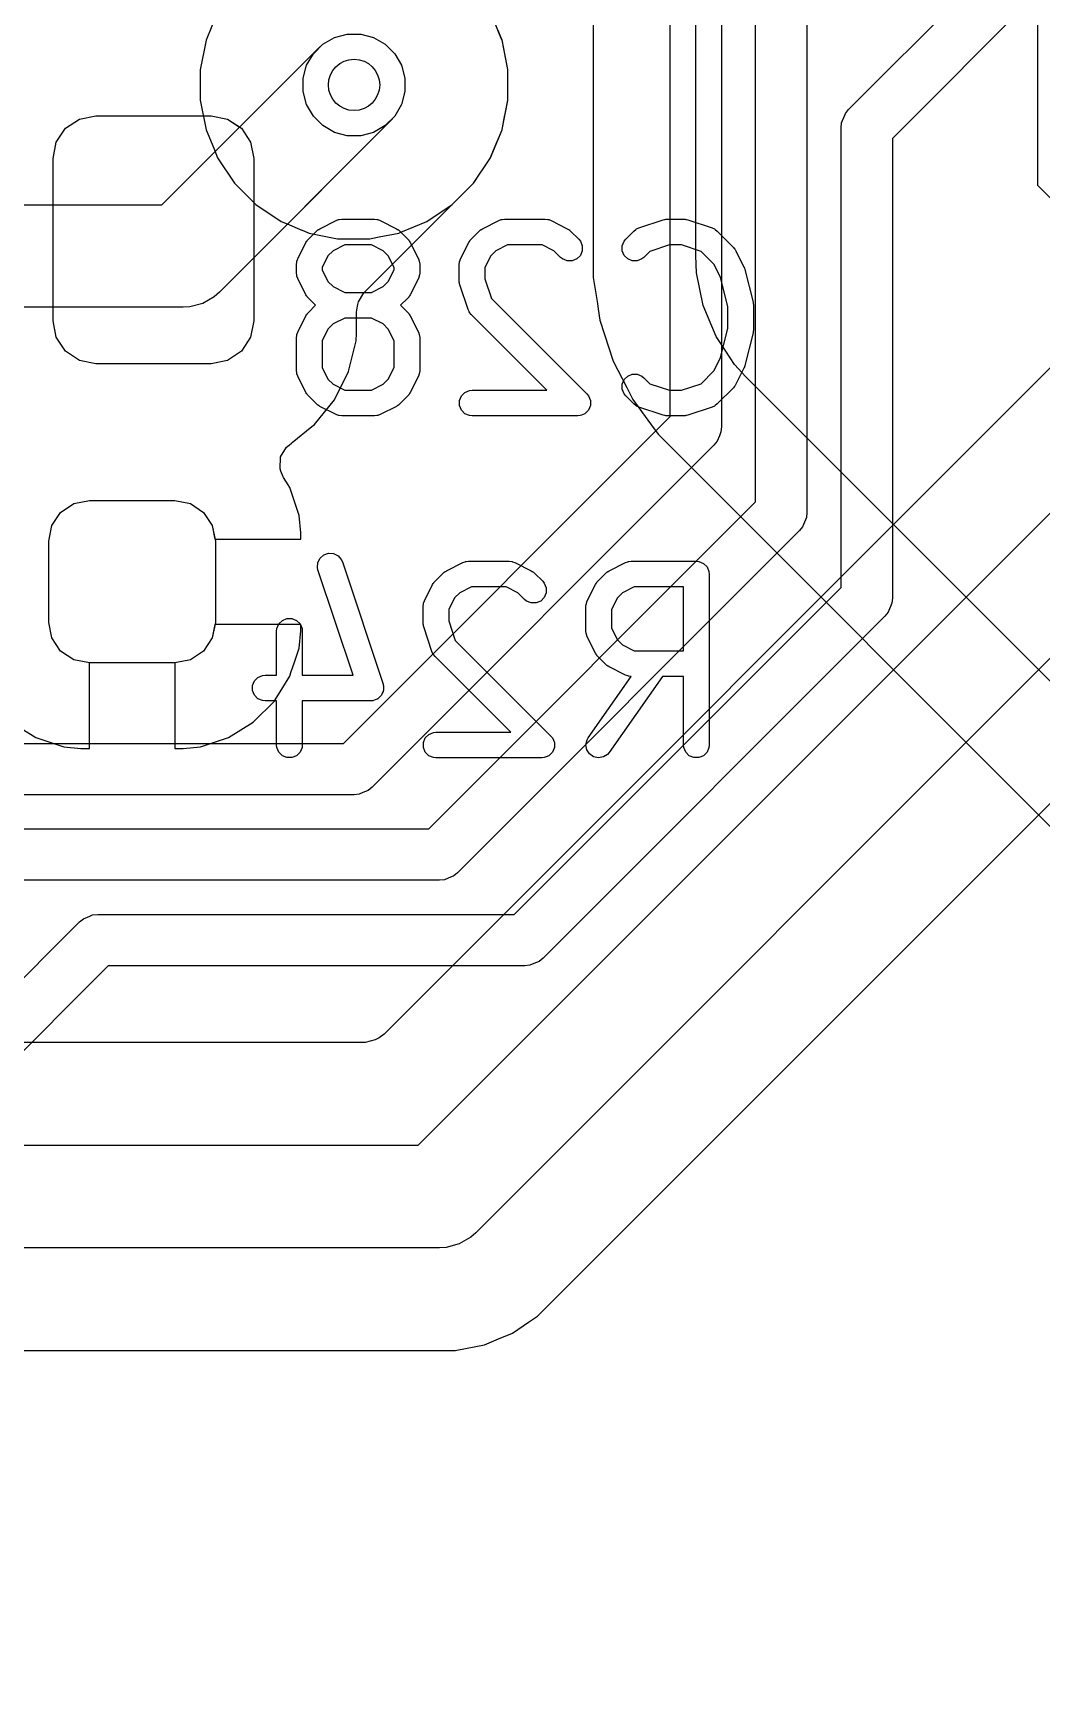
# Model space of a CAD drawing. Header units: inches. Extents: x 1.3 to 5.24, y -7.03 to -1.12.
# Drawn here: x 2.5835 to 2.8157, y -6.2343 to -5.8542 of the extents above; entities that cross this region are included whole.
import ezdxf

# ---------------------------------------------------------------- set-up
doc = ezdxf.new("R2010")
doc.units = ezdxf.units.IN
doc.header["$MEASUREMENT"] = 0
for name, color, linetype, true_color in [('B.Cu', 153, 'CONTINUOUS', 0x4d7fc4), ('B.Mask', 4, 'CONTINUOUS', 0x02ffee), ('B.Paste', 132, 'CONTINUOUS', 0x00c2c2), ('B.Silkscreen', 31, 'CONTINUOUS', 0xe8b2a7), ('F.Cu', 13, 'CONTINUOUS', 0xc83434), ('In1.Cu', 91, 'CONTINUOUS', 0x7fc87f), ('In2.Cu', 33, 'CONTINUOUS', 0xce7d2c)]:
    doc.layers.add(name, color=color, linetype=linetype, true_color=true_color)

msp = doc.modelspace()

# ---------------------------------------------------------------- linework, layer by layer
at = {"layer": 'B.Cu', "linetype": 'CONTINUOUS'}
for p, q in [((2.81496, -5.80709), (2.81496, -5.8892)), ((2.73622, -5.90551), (2.73622, -5.82339)), ((2.71258, -5.83562), (2.71258, -5.91047)), ((2.69148, -5.85558), (2.6889, -5.84935)), ((2.64913, -5.85779), (2.65029, -5.85677)), ((2.65029, -5.85677), (2.65296, -5.85523)), ((2.65296, -5.85523), (2.65594, -5.85443)), ((2.65594, -5.85443), (2.65902, -5.85443)), ((2.65902, -5.85443), (2.662, -5.85523)), ((2.662, -5.85523), (2.66467, -5.85677)), ((2.66467, -5.85677), (2.66685, -5.85895)), ((2.69156, -5.85575), (2.69148, -5.85558)), ((2.69157, -5.85578), (2.69156, -5.85575)), ((2.69291, -5.86255), (2.69157, -5.85578)), ((2.6311, -5.87582), (2.64913, -5.85779)), ((2.66685, -5.85895), (2.66839, -5.86162)), ((2.66839, -5.86162), (2.66919, -5.8646)), ((2.69291, -5.86973), (2.69291, -5.86255)), ((2.66919, -5.86768), (2.66839, -5.87066)), ((2.66919, -5.8646), (2.66919, -5.86768)), ((2.66839, -5.87066), (2.66685, -5.87333)), ((2.69229, -5.87288), (2.69291, -5.86973)), ((2.59103, -5.87611), (2.59423, -5.87398)), ((2.59423, -5.87398), (2.59799, -5.87323)), ((2.59799, -5.87323), (2.62457, -5.87323)), ((2.62457, -5.87323), (2.62833, -5.87398)), ((2.62833, -5.87398), (2.6311, -5.87582)), ((2.66583, -5.87449), (2.63441, -5.90592)), ((2.66685, -5.87333), (2.66583, -5.87449)), ((2.69166, -5.87604), (2.69225, -5.87304)), ((2.69225, -5.87304), (2.69229, -5.87288)), ((2.69229, -5.87288), (2.69229, -5.87288)), ((2.58815, -5.88307), (2.5889, -5.8793)), ((2.5889, -5.8793), (2.59103, -5.87611)), ((2.68923, -5.88212), (2.69157, -5.87648)), ((2.69157, -5.87648), (2.69166, -5.87604)), ((2.69157, -5.87648), (2.69157, -5.87648)), ((2.58815, -5.92047), (2.58815, -5.88307)), ((2.68754, -5.88497), (2.6889, -5.88293)), ((2.6889, -5.88293), (2.68923, -5.88212)), ((2.68523, -5.88843), (2.68622, -5.88694)), ((2.68622, -5.88694), (2.68754, -5.88497)), ((2.67217, -5.90159), (2.68502, -5.88874)), ((2.68502, -5.88874), (2.68508, -5.88865)), ((2.68502, -5.88874), (2.68502, -5.88874)), ((2.68508, -5.88865), (2.68523, -5.88843)), ((2.81496, -5.8892), (3.21682, -6.29106)), ((2.65977, -5.91399), (2.67217, -5.90159)), ((2.63441, -5.90592), (2.63441, -5.92047)), ((2.73641, -5.90937), (2.73622, -5.90551)), ((2.73792, -5.91694), (2.73641, -5.90937)), ((2.71258, -5.91047), (2.71353, -5.91646)), ((2.65805, -5.91843), (2.65825, -5.91706)), ((2.65825, -5.91706), (2.65836, -5.91667)), ((2.65836, -5.91667), (2.65854, -5.91606)), ((2.65854, -5.91606), (2.65977, -5.91399)), ((2.71353, -5.91646), (2.71373, -5.91773)), ((2.74087, -5.92407), (2.73792, -5.91694)), ((2.5889, -5.92424), (2.58815, -5.92047)), ((2.63441, -5.92047), (2.63366, -5.92424)), ((2.65805, -5.92338), (2.65805, -5.91843)), ((2.71373, -5.91773), (2.71413, -5.92027)), ((2.71413, -5.92027), (2.71413, -5.92027)), ((2.71413, -5.92027), (2.7172, -5.9297)), ((2.59103, -5.92743), (2.5889, -5.92424)), ((2.63366, -5.92424), (2.63153, -5.92743)), ((2.65618, -5.93209), (2.65794, -5.92502)), ((2.65794, -5.92502), (2.65805, -5.92338)), ((2.7421, -5.92591), (2.74087, -5.92407)), ((2.59423, -5.92957), (2.59103, -5.92743)), ((2.63153, -5.92743), (2.62833, -5.92957)), ((2.74516, -5.93049), (2.7421, -5.92591)), ((2.59799, -5.93031), (2.59423, -5.92957)), ((2.62457, -5.93031), (2.59799, -5.93031)), ((2.62833, -5.92957), (2.62457, -5.93031)), ((2.65295, -5.93861), (2.65618, -5.93209)), ((2.7172, -5.9297), (2.7172, -5.9297)), ((2.7172, -5.9297), (2.72029, -5.93577)), ((2.74775, -5.93335), (2.74516, -5.93049)), ((2.72029, -5.93577), (2.7217, -5.93854)), ((3.16114, -6.34674), (2.74775, -5.93335)), ((2.64838, -5.94429), (2.65295, -5.93861)), ((2.7217, -5.93854), (2.72578, -5.94416)), ((2.72578, -5.94416), (2.72753, -5.94656)), ((2.64323, -5.94843), (2.64776, -5.94479)), ((2.64776, -5.94479), (2.64838, -5.94429)), ((2.64838, -5.94429), (2.64838, -5.94429)), ((2.72753, -5.94656), (3.14793, -6.36696)), ((2.64047, -5.9545), (2.64052, -5.95175)), ((2.64052, -5.95175), (2.64195, -5.94955)), ((2.64195, -5.94955), (2.64252, -5.94905)), ((2.64252, -5.94905), (2.64307, -5.94857)), ((2.64252, -5.94905), (2.64252, -5.94905)), ((2.64307, -5.94857), (2.64323, -5.94843)), ((2.64062, -5.95507), (2.64047, -5.9545)), ((2.64118, -5.95634), (2.64062, -5.95507)), ((2.64126, -5.95648), (2.64118, -5.95634)), ((2.6423, -5.95816), (2.64126, -5.95648)), ((2.64269, -5.95881), (2.6423, -5.95816)), ((2.64483, -5.96525), (2.64269, -5.95881)), ((2.64269, -5.95881), (2.64269, -5.95881)), ((2.5899, -5.96455), (2.59294, -5.96252)), ((2.59294, -5.96252), (2.59652, -5.96181)), ((2.59652, -5.96181), (2.6162, -5.96181)), ((2.6162, -5.96181), (2.61978, -5.96252)), ((2.61978, -5.96252), (2.62281, -5.96455)), ((2.58788, -5.96758), (2.5899, -5.96455)), ((2.62281, -5.96455), (2.62484, -5.96758)), ((2.64524, -5.96923), (2.64483, -5.96525)), ((2.58717, -5.97116), (2.58788, -5.96758)), ((2.62484, -5.96758), (2.62545, -5.97067)), ((2.62545, -5.97067), (2.64524, -5.97067)), ((2.64524, -5.97067), (2.64524, -5.96923)), ((2.64524, -5.96923), (2.64524, -5.96923)), ((2.64524, -5.96923), (2.64524, -5.96923)), ((2.58717, -5.98986), (2.58717, -5.97116)), ((2.58788, -5.99344), (2.58717, -5.98986)), ((2.5899, -5.99647), (2.58788, -5.99344)), ((2.62484, -5.99344), (2.62281, -5.99647)), ((2.62545, -5.99035), (2.62484, -5.99344)), ((2.64524, -5.99035), (2.62545, -5.99035)), ((2.64483, -5.99577), (2.64524, -5.9918)), ((2.64524, -5.9918), (2.64524, -5.99035)), ((2.64524, -5.9918), (2.64524, -5.9918)), ((2.59294, -5.9985), (2.5899, -5.99647)), ((2.62281, -5.99647), (2.61978, -5.9985)), ((2.64375, -5.99903), (2.64483, -5.99577)), ((2.59652, -5.99921), (2.59294, -5.9985)), ((2.59652, -6.0189), (2.59652, -5.99921)), ((2.61978, -5.9985), (2.6162, -5.99921)), ((2.6162, -5.99921), (2.6162, -6.0189)), ((2.64296, -6.00141), (2.64375, -5.99903)), ((2.64006, -6.00648), (2.64269, -6.00222)), ((2.64269, -6.00222), (2.64296, -6.00141)), ((2.64269, -6.00222), (2.64269, -6.00222)), ((2.63433, -6.01279), (2.63913, -6.00799)), ((2.63913, -6.00799), (2.63916, -6.00794)), ((2.63913, -6.00799), (2.63913, -6.00799)), ((2.63916, -6.00794), (2.64006, -6.00648)), ((2.58072, -6.01423), (2.58416, -6.01636)), ((2.58416, -6.01636), (2.58416, -6.01636)), ((2.58416, -6.01636), (2.5906, -6.01849)), ((2.62211, -6.01849), (2.62856, -6.01636)), ((2.62856, -6.01636), (2.63423, -6.01286)), ((2.62856, -6.01636), (2.62856, -6.01636)), ((2.63423, -6.01286), (2.63433, -6.01279)), ((2.63433, -6.01279), (2.63433, -6.01279)), ((2.63433, -6.01279), (2.63433, -6.01279)), ((2.63433, -6.01279), (2.63433, -6.01279)), ((2.5906, -6.01849), (2.59458, -6.0189)), ((2.59458, -6.0189), (2.59652, -6.0189)), ((2.59652, -6.0189), (2.59652, -6.0189)), ((2.6162, -6.0189), (2.61813, -6.0189)), ((2.61813, -6.0189), (2.61814, -6.0189)), ((2.61814, -6.0189), (2.62211, -6.01849)), ((2.61814, -6.0189), (2.61814, -6.0189))]:
    msp.add_line(p, q, dxfattribs=at)
at = {"layer": 'B.Cu'}
msp.add_circle((2.65748, -5.86614), 0.00591, dxfattribs=at)
at = {"layer": 'B.Mask', "linetype": 'CONTINUOUS'}
for p, q in [((2.59103, -5.87611), (2.59423, -5.87398)), ((2.59423, -5.87398), (2.59799, -5.87323)), ((2.59799, -5.87323), (2.62457, -5.87323)), ((2.62457, -5.87323), (2.62833, -5.87398)), ((2.62833, -5.87398), (2.63153, -5.87611)), ((2.58815, -5.88307), (2.5889, -5.8793)), ((2.5889, -5.8793), (2.59103, -5.87611)), ((2.63153, -5.87611), (2.63366, -5.8793)), ((2.63366, -5.8793), (2.63441, -5.88307)), ((2.58815, -5.92047), (2.58815, -5.88307)), ((2.63441, -5.88307), (2.63441, -5.92047)), ((2.5889, -5.92424), (2.58815, -5.92047)), ((2.63441, -5.92047), (2.63366, -5.92424)), ((2.59103, -5.92743), (2.5889, -5.92424)), ((2.63366, -5.92424), (2.63153, -5.92743)), ((2.59423, -5.92957), (2.59103, -5.92743)), ((2.63153, -5.92743), (2.62833, -5.92957)), ((2.59799, -5.93031), (2.59423, -5.92957)), ((2.62457, -5.93031), (2.59799, -5.93031)), ((2.62833, -5.92957), (2.62457, -5.93031)), ((2.5899, -5.96455), (2.59294, -5.96252)), ((2.59294, -5.96252), (2.59652, -5.96181)), ((2.59652, -5.96181), (2.6162, -5.96181)), ((2.6162, -5.96181), (2.61978, -5.96252)), ((2.61978, -5.96252), (2.62281, -5.96455)), ((2.58788, -5.96758), (2.5899, -5.96455)), ((2.62281, -5.96455), (2.62484, -5.96758)), ((2.58717, -5.97116), (2.58788, -5.96758)), ((2.62484, -5.96758), (2.62555, -5.97116)), ((2.58717, -5.98986), (2.58717, -5.97116)), ((2.62555, -5.97116), (2.62555, -5.98986)), ((2.58788, -5.99344), (2.58717, -5.98986)), ((2.62555, -5.98986), (2.62484, -5.99344)), ((2.5899, -5.99647), (2.58788, -5.99344)), ((2.62484, -5.99344), (2.62281, -5.99647)), ((2.59294, -5.9985), (2.5899, -5.99647)), ((2.62281, -5.99647), (2.61978, -5.9985)), ((2.59652, -5.99921), (2.59294, -5.9985)), ((2.6162, -5.99921), (2.59652, -5.99921)), ((2.61978, -5.9985), (2.6162, -5.99921))]:
    msp.add_line(p, q, dxfattribs=at)
at = {"layer": 'B.Paste', "linetype": 'CONTINUOUS'}
for p, q in [((2.59103, -5.87611), (2.59423, -5.87398)), ((2.59423, -5.87398), (2.59799, -5.87323)), ((2.59799, -5.87323), (2.62457, -5.87323)), ((2.62457, -5.87323), (2.62833, -5.87398)), ((2.62833, -5.87398), (2.63153, -5.87611)), ((2.58815, -5.88307), (2.5889, -5.8793)), ((2.5889, -5.8793), (2.59103, -5.87611)), ((2.63153, -5.87611), (2.63366, -5.8793)), ((2.63366, -5.8793), (2.63441, -5.88307)), ((2.58815, -5.92047), (2.58815, -5.88307)), ((2.63441, -5.88307), (2.63441, -5.92047)), ((2.5889, -5.92424), (2.58815, -5.92047)), ((2.63441, -5.92047), (2.63366, -5.92424)), ((2.59103, -5.92743), (2.5889, -5.92424)), ((2.63366, -5.92424), (2.63153, -5.92743)), ((2.59423, -5.92957), (2.59103, -5.92743)), ((2.63153, -5.92743), (2.62833, -5.92957)), ((2.59799, -5.93031), (2.59423, -5.92957)), ((2.62457, -5.93031), (2.59799, -5.93031)), ((2.62833, -5.92957), (2.62457, -5.93031)), ((2.5899, -5.96455), (2.59294, -5.96252)), ((2.59294, -5.96252), (2.59652, -5.96181)), ((2.59652, -5.96181), (2.6162, -5.96181)), ((2.6162, -5.96181), (2.61978, -5.96252)), ((2.61978, -5.96252), (2.62281, -5.96455)), ((2.58788, -5.96758), (2.5899, -5.96455)), ((2.62281, -5.96455), (2.62484, -5.96758)), ((2.58717, -5.97116), (2.58788, -5.96758)), ((2.62484, -5.96758), (2.62555, -5.97116)), ((2.58717, -5.98986), (2.58717, -5.97116)), ((2.62555, -5.97116), (2.62555, -5.98986)), ((2.58788, -5.99344), (2.58717, -5.98986)), ((2.62555, -5.98986), (2.62484, -5.99344)), ((2.5899, -5.99647), (2.58788, -5.99344)), ((2.62484, -5.99344), (2.62281, -5.99647)), ((2.59294, -5.9985), (2.5899, -5.99647)), ((2.62281, -5.99647), (2.61978, -5.9985)), ((2.59652, -5.99921), (2.59294, -5.9985)), ((2.6162, -5.99921), (2.59652, -5.99921)), ((2.61978, -5.9985), (2.6162, -5.99921))]:
    msp.add_line(p, q, dxfattribs=at)
at = {"layer": 'B.Silkscreen', "linetype": 'CONTINUOUS'}
for p, q in [((2.6496, -5.89923), (2.65335, -5.89735)), ((2.65335, -5.89735), (2.65389, -5.89714)), ((2.65389, -5.89714), (2.65399, -5.89714)), ((2.65399, -5.89714), (2.65409, -5.8971)), ((2.65409, -5.8971), (2.65467, -5.89704)), ((2.65467, -5.89704), (2.66217, -5.89704)), ((2.66217, -5.89704), (2.66274, -5.8971)), ((2.66274, -5.8971), (2.66284, -5.89714)), ((2.66284, -5.89714), (2.66295, -5.89714)), ((2.66295, -5.89714), (2.66349, -5.89735)), ((2.66349, -5.89735), (2.66724, -5.89923)), ((2.68709, -5.89923), (2.69084, -5.89735)), ((2.69084, -5.89735), (2.69138, -5.89714)), ((2.69138, -5.89714), (2.69149, -5.89714)), ((2.69149, -5.89714), (2.69159, -5.8971)), ((2.69159, -5.8971), (2.69216, -5.89704)), ((2.69216, -5.89704), (2.70154, -5.89704)), ((2.70154, -5.89704), (2.70211, -5.8971)), ((2.70211, -5.8971), (2.70221, -5.89714)), ((2.70221, -5.89714), (2.70232, -5.89714)), ((2.70232, -5.89714), (2.70286, -5.89735)), ((2.70286, -5.89735), (2.70661, -5.89923)), ((2.7231, -5.89907), (2.72872, -5.89719)), ((2.72872, -5.89719), (2.72901, -5.89713)), ((2.72901, -5.89713), (2.72908, -5.8971)), ((2.72908, -5.8971), (2.72919, -5.89709)), ((2.72919, -5.89709), (2.72929, -5.89706)), ((2.72929, -5.89706), (2.72937, -5.89707)), ((2.72937, -5.89707), (2.72966, -5.89704)), ((2.72966, -5.89704), (2.73341, -5.89704)), ((2.73341, -5.89704), (2.7337, -5.89707)), ((2.7337, -5.89707), (2.73378, -5.89706)), ((2.73378, -5.89706), (2.73388, -5.89709)), ((2.73388, -5.89709), (2.73398, -5.8971)), ((2.73398, -5.8971), (2.73406, -5.89713)), ((2.73406, -5.89713), (2.73434, -5.89719)), ((2.73434, -5.89719), (2.73997, -5.89907)), ((2.64453, -5.90617), (2.6464, -5.90242)), ((2.6464, -5.90242), (2.64656, -5.90217)), ((2.64656, -5.90217), (2.64659, -5.9021)), ((2.64659, -5.9021), (2.64666, -5.90202)), ((2.64666, -5.90202), (2.64671, -5.90193)), ((2.64671, -5.90193), (2.64677, -5.90188)), ((2.64677, -5.90188), (2.64696, -5.90165)), ((2.64696, -5.90165), (2.64883, -5.89978)), ((2.64883, -5.89978), (2.64906, -5.89959)), ((2.64906, -5.89959), (2.64911, -5.89953)), ((2.64911, -5.89953), (2.6492, -5.89948)), ((2.6492, -5.89948), (2.64928, -5.89941)), ((2.64928, -5.89941), (2.64935, -5.89938)), ((2.64935, -5.89938), (2.6496, -5.89923)), ((2.66724, -5.89923), (2.66749, -5.89938)), ((2.66749, -5.89938), (2.66756, -5.89941)), ((2.66756, -5.89941), (2.66764, -5.89948)), ((2.66764, -5.89948), (2.66773, -5.89953)), ((2.66773, -5.89953), (2.66778, -5.89959)), ((2.66778, -5.89959), (2.668, -5.89978)), ((2.668, -5.89978), (2.66988, -5.90165)), ((2.66988, -5.90165), (2.67007, -5.90188)), ((2.67007, -5.90188), (2.67012, -5.90193)), ((2.67012, -5.90193), (2.67018, -5.90202)), ((2.67018, -5.90202), (2.67025, -5.9021)), ((2.67025, -5.9021), (2.67028, -5.90217)), ((2.67028, -5.90217), (2.67043, -5.90242)), ((2.67043, -5.90242), (2.67231, -5.90617)), ((2.68202, -5.90617), (2.6839, -5.90242)), ((2.6839, -5.90242), (2.68405, -5.90217)), ((2.68405, -5.90217), (2.68408, -5.9021)), ((2.68408, -5.9021), (2.68415, -5.90202)), ((2.68415, -5.90202), (2.68421, -5.90193)), ((2.68421, -5.90193), (2.68427, -5.90188)), ((2.68427, -5.90188), (2.68445, -5.90165)), ((2.68445, -5.90165), (2.68633, -5.89978)), ((2.68633, -5.89978), (2.68655, -5.89959)), ((2.68655, -5.89959), (2.6866, -5.89953)), ((2.6866, -5.89953), (2.68669, -5.89948)), ((2.68669, -5.89948), (2.68677, -5.89941)), ((2.68677, -5.89941), (2.68685, -5.89938)), ((2.68685, -5.89938), (2.68709, -5.89923)), ((2.70661, -5.89923), (2.70686, -5.89938)), ((2.70686, -5.89938), (2.70693, -5.89941)), ((2.70693, -5.89941), (2.70701, -5.89948)), ((2.70701, -5.89948), (2.7071, -5.89953)), ((2.7071, -5.89953), (2.70715, -5.89959)), ((2.70715, -5.89959), (2.70737, -5.89978)), ((2.70737, -5.89978), (2.70925, -5.90165)), ((2.70925, -5.90165), (2.70962, -5.9021)), ((2.70962, -5.9021), (2.71006, -5.90317)), ((2.71926, -5.90317), (2.7197, -5.9021)), ((2.7197, -5.9021), (2.72007, -5.90165)), ((2.72007, -5.90165), (2.72195, -5.89978)), ((2.72195, -5.89978), (2.72239, -5.89941)), ((2.72239, -5.89941), (2.72249, -5.89937)), ((2.72249, -5.89937), (2.72257, -5.8993)), ((2.72257, -5.8993), (2.7231, -5.89907)), ((2.73997, -5.89907), (2.74049, -5.8993)), ((2.74049, -5.8993), (2.74057, -5.89937)), ((2.74057, -5.89937), (2.74067, -5.89941)), ((2.74067, -5.89941), (2.74112, -5.89978)), ((2.74112, -5.89978), (2.74487, -5.90353)), ((2.64432, -5.90671), (2.64453, -5.90617)), ((2.65147, -5.90549), (2.65012, -5.90819)), ((2.65267, -5.90429), (2.65147, -5.90549)), ((2.65537, -5.90295), (2.65267, -5.90429)), ((2.66147, -5.90295), (2.65537, -5.90295)), ((2.66417, -5.90429), (2.66147, -5.90295)), ((2.66536, -5.90549), (2.66417, -5.90429)), ((2.66671, -5.90819), (2.66536, -5.90549)), ((2.67231, -5.90617), (2.67251, -5.90671)), ((2.68182, -5.90671), (2.68202, -5.90617)), ((2.68897, -5.90549), (2.68762, -5.90819)), ((2.69016, -5.90429), (2.68897, -5.90549)), ((2.69286, -5.90295), (2.69016, -5.90429)), ((2.70084, -5.90295), (2.69286, -5.90295)), ((2.70354, -5.90429), (2.70084, -5.90295)), ((2.70507, -5.90583), (2.70354, -5.90429)), ((2.70552, -5.9062), (2.70507, -5.90583)), ((2.70659, -5.90664), (2.70552, -5.9062)), ((2.7088, -5.9062), (2.70774, -5.90664)), ((2.70962, -5.90538), (2.7088, -5.9062)), ((2.71006, -5.90432), (2.70962, -5.90538)), ((2.71006, -5.90317), (2.71006, -5.90432)), ((2.71926, -5.90432), (2.71926, -5.90317)), ((2.7197, -5.90538), (2.71926, -5.90432)), ((2.72052, -5.9062), (2.7197, -5.90538)), ((2.72158, -5.90664), (2.72052, -5.9062)), ((2.7238, -5.9062), (2.72274, -5.90664)), ((2.72425, -5.90583), (2.7238, -5.9062)), ((2.72563, -5.90445), (2.72425, -5.90583)), ((2.73014, -5.90295), (2.72563, -5.90445)), ((2.73293, -5.90295), (2.73014, -5.90295)), ((2.73744, -5.90445), (2.73293, -5.90295)), ((2.74036, -5.90737), (2.73744, -5.90445)), ((2.74487, -5.90353), (2.74506, -5.90376)), ((2.74506, -5.90376), (2.74511, -5.90381)), ((2.74511, -5.90381), (2.74517, -5.9039)), ((2.74517, -5.9039), (2.74524, -5.90398)), ((2.74524, -5.90398), (2.74527, -5.90405)), ((2.74527, -5.90405), (2.74542, -5.9043)), ((2.74542, -5.9043), (2.7473, -5.90805)), ((2.64422, -5.90749), (2.64427, -5.90692)), ((2.64422, -5.90937), (2.64422, -5.90749)), ((2.64427, -5.90994), (2.64422, -5.90937)), ((2.64427, -5.90692), (2.64431, -5.90682)), ((2.64431, -5.91004), (2.64427, -5.90994)), ((2.64431, -5.90682), (2.64432, -5.90671)), ((2.64432, -5.91015), (2.64431, -5.91004)), ((2.65012, -5.90819), (2.65012, -5.90867)), ((2.65012, -5.90867), (2.65147, -5.91137)), ((2.66536, -5.91137), (2.66671, -5.90867)), ((2.66671, -5.90867), (2.66671, -5.90819)), ((2.67251, -5.90671), (2.67252, -5.90682)), ((2.67252, -5.91004), (2.67251, -5.91015)), ((2.67252, -5.90682), (2.67256, -5.90692)), ((2.67256, -5.90994), (2.67252, -5.91004)), ((2.67256, -5.90692), (2.67262, -5.90749)), ((2.67262, -5.90937), (2.67256, -5.90994)), ((2.67262, -5.90749), (2.67262, -5.90937)), ((2.68171, -5.90749), (2.68177, -5.90692)), ((2.68171, -5.91124), (2.68171, -5.90749)), ((2.68177, -5.90692), (2.68181, -5.90682)), ((2.68181, -5.90682), (2.68182, -5.90671)), ((2.68762, -5.90819), (2.68762, -5.91076)), ((2.70774, -5.90664), (2.70659, -5.90664)), ((2.72274, -5.90664), (2.72158, -5.90664)), ((2.74187, -5.9104), (2.74036, -5.90737)), ((2.7473, -5.90805), (2.74731, -5.90809)), ((2.74731, -5.90809), (2.74733, -5.90811)), ((2.74733, -5.90811), (2.74741, -5.90835)), ((2.74741, -5.90835), (2.7475, -5.90859)), ((2.7475, -5.90859), (2.74751, -5.90861)), ((2.74751, -5.90861), (2.74752, -5.90865)), ((2.74752, -5.90865), (2.7494, -5.91615)), ((2.64453, -5.91069), (2.64432, -5.91015)), ((2.6464, -5.91444), (2.64453, -5.91069)), ((2.65147, -5.91137), (2.65267, -5.91256)), ((2.65267, -5.91256), (2.65537, -5.91391)), ((2.66147, -5.91391), (2.66417, -5.91256)), ((2.66417, -5.91256), (2.66536, -5.91137)), ((2.67231, -5.91069), (2.67043, -5.91444)), ((2.67251, -5.91015), (2.67231, -5.91069)), ((2.68174, -5.91153), (2.68171, -5.91124)), ((2.68173, -5.91161), (2.68174, -5.91153)), ((2.68176, -5.91171), (2.68173, -5.91161)), ((2.68177, -5.91182), (2.68176, -5.91171)), ((2.6818, -5.91189), (2.68177, -5.91182)), ((2.68186, -5.91218), (2.6818, -5.91189)), ((2.68374, -5.9178), (2.68186, -5.91218)), ((2.68762, -5.91076), (2.68912, -5.91527)), ((2.74358, -5.91723), (2.74187, -5.9104)), ((2.64656, -5.91468), (2.6464, -5.91444)), ((2.64659, -5.91476), (2.64656, -5.91468)), ((2.64666, -5.91484), (2.64659, -5.91476)), ((2.64671, -5.91493), (2.64666, -5.91484)), ((2.64677, -5.91498), (2.64671, -5.91493)), ((2.64696, -5.9152), (2.64677, -5.91498)), ((2.64862, -5.91687), (2.64696, -5.9152)), ((2.64696, -5.91853), (2.64862, -5.91687)), ((2.65537, -5.91391), (2.66147, -5.91391)), ((2.66988, -5.9152), (2.66822, -5.91687)), ((2.66822, -5.91687), (2.66988, -5.91853)), ((2.67007, -5.91498), (2.66988, -5.9152)), ((2.67012, -5.91493), (2.67007, -5.91498)), ((2.67018, -5.91484), (2.67012, -5.91493)), ((2.67025, -5.91476), (2.67018, -5.91484)), ((2.67028, -5.91468), (2.67025, -5.91476)), ((2.67043, -5.91444), (2.67028, -5.91468)), ((2.68912, -5.91527), (2.71112, -5.93728)), ((2.74358, -5.92213), (2.74358, -5.91723)), ((2.7494, -5.91615), (2.74941, -5.91625)), ((2.74941, -5.91625), (2.74943, -5.91629)), ((2.74943, -5.91629), (2.74945, -5.91651)), ((2.74945, -5.91651), (2.74948, -5.91672)), ((2.74948, -5.91672), (2.74947, -5.91677)), ((2.74947, -5.91677), (2.74948, -5.91687)), ((2.74948, -5.91687), (2.74948, -5.92249)), ((2.64453, -5.92304), (2.6464, -5.91929)), ((2.6464, -5.91929), (2.64656, -5.91905)), ((2.64656, -5.91905), (2.64659, -5.91897)), ((2.64659, -5.91897), (2.64666, -5.91889)), ((2.64666, -5.91889), (2.64671, -5.9188)), ((2.64671, -5.9188), (2.64677, -5.91875)), ((2.64677, -5.91875), (2.64696, -5.91853)), ((2.65267, -5.92117), (2.65147, -5.92236)), ((2.65537, -5.91982), (2.65267, -5.92117)), ((2.66147, -5.91982), (2.65537, -5.91982)), ((2.66417, -5.92117), (2.66147, -5.91982)), ((2.66536, -5.92236), (2.66417, -5.92117)), ((2.66988, -5.91853), (2.67007, -5.91875)), ((2.67007, -5.91875), (2.67012, -5.9188)), ((2.67012, -5.9188), (2.67018, -5.91889)), ((2.67018, -5.91889), (2.67025, -5.91897)), ((2.67025, -5.91897), (2.67028, -5.91905)), ((2.67028, -5.91905), (2.67043, -5.91929)), ((2.67043, -5.91929), (2.67231, -5.92304)), ((2.68397, -5.91833), (2.68374, -5.9178)), ((2.68404, -5.91841), (2.68397, -5.91833)), ((2.68408, -5.91851), (2.68404, -5.91841)), ((2.68445, -5.91895), (2.68408, -5.91851)), ((2.70191, -5.93641), (2.68445, -5.91895)), ((2.64422, -5.92436), (2.64427, -5.92379)), ((2.64422, -5.93186), (2.64422, -5.92436)), ((2.64427, -5.92379), (2.64431, -5.92369)), ((2.64431, -5.92369), (2.64432, -5.92358)), ((2.64432, -5.92358), (2.64453, -5.92304)), ((2.65147, -5.92236), (2.65012, -5.92506)), ((2.65012, -5.92506), (2.65012, -5.93117)), ((2.66671, -5.92506), (2.66536, -5.92236)), ((2.66671, -5.93117), (2.66671, -5.92506)), ((2.67231, -5.92304), (2.67251, -5.92358)), ((2.67251, -5.92358), (2.67252, -5.92369)), ((2.67252, -5.92369), (2.67256, -5.92379)), ((2.67256, -5.92379), (2.67262, -5.92436)), ((2.67262, -5.92436), (2.67262, -5.93186)), ((2.74187, -5.92896), (2.74358, -5.92213)), ((2.7494, -5.92321), (2.74752, -5.93071)), ((2.74941, -5.92311), (2.7494, -5.92321)), ((2.74943, -5.92307), (2.74941, -5.92311)), ((2.74945, -5.92285), (2.74943, -5.92307)), ((2.74948, -5.92263), (2.74945, -5.92285)), ((2.74948, -5.92249), (2.74947, -5.92259)), ((2.74947, -5.92259), (2.74948, -5.92263)), ((2.74036, -5.93199), (2.74187, -5.92896)), ((2.64427, -5.93244), (2.64422, -5.93186)), ((2.64431, -5.93254), (2.64427, -5.93244)), ((2.64432, -5.93264), (2.64431, -5.93254)), ((2.64453, -5.93318), (2.64432, -5.93264)), ((2.65012, -5.93117), (2.65147, -5.93386)), ((2.66536, -5.93386), (2.66671, -5.93117)), ((2.67251, -5.93264), (2.67231, -5.93318)), ((2.67252, -5.93254), (2.67251, -5.93264)), ((2.67256, -5.93244), (2.67252, -5.93254)), ((2.67262, -5.93186), (2.67256, -5.93244)), ((2.72052, -5.93316), (2.72158, -5.93272)), ((2.72158, -5.93272), (2.72274, -5.93272)), ((2.72274, -5.93272), (2.7238, -5.93316)), ((2.73744, -5.93491), (2.74036, -5.93199)), ((2.7473, -5.93131), (2.74542, -5.93506)), ((2.74731, -5.93127), (2.7473, -5.93131)), ((2.74733, -5.93125), (2.74731, -5.93127)), ((2.74741, -5.93101), (2.74733, -5.93125)), ((2.7475, -5.93077), (2.74741, -5.93101)), ((2.74751, -5.93075), (2.7475, -5.93077)), ((2.74752, -5.93071), (2.74751, -5.93075)), ((2.6464, -5.93693), (2.64453, -5.93318)), ((2.65147, -5.93386), (2.65267, -5.93506)), ((2.65267, -5.93506), (2.65537, -5.93641)), ((2.65537, -5.93641), (2.66147, -5.93641)), ((2.66147, -5.93641), (2.66417, -5.93506)), ((2.66417, -5.93506), (2.66536, -5.93386)), ((2.67231, -5.93318), (2.67043, -5.93693)), ((2.68302, -5.93691), (2.68409, -5.93647)), ((2.68409, -5.93647), (2.68466, -5.93641)), ((2.68466, -5.93641), (2.70191, -5.93641)), ((2.71926, -5.93504), (2.7197, -5.93397)), ((2.71926, -5.93619), (2.71926, -5.93504)), ((2.7197, -5.93725), (2.71926, -5.93619)), ((2.7197, -5.93397), (2.72052, -5.93316)), ((2.7238, -5.93316), (2.72425, -5.93353)), ((2.72425, -5.93353), (2.72563, -5.93491)), ((2.72563, -5.93491), (2.73014, -5.93641)), ((2.73014, -5.93641), (2.73293, -5.93641)), ((2.73293, -5.93641), (2.73744, -5.93491)), ((2.74487, -5.93583), (2.74112, -5.93958)), ((2.74506, -5.9356), (2.74487, -5.93583)), ((2.74511, -5.93555), (2.74506, -5.9356)), ((2.74517, -5.93546), (2.74511, -5.93555)), ((2.74524, -5.93538), (2.74517, -5.93546)), ((2.74527, -5.93531), (2.74524, -5.93538)), ((2.74542, -5.93506), (2.74527, -5.93531)), ((2.64656, -5.93718), (2.6464, -5.93693)), ((2.64659, -5.93725), (2.64656, -5.93718)), ((2.64666, -5.93733), (2.64659, -5.93725)), ((2.64671, -5.93742), (2.64666, -5.93733)), ((2.64677, -5.93747), (2.64671, -5.93742)), ((2.64696, -5.9377), (2.64677, -5.93747)), ((2.64883, -5.93958), (2.64696, -5.9377)), ((2.64906, -5.93976), (2.64883, -5.93958)), ((2.64911, -5.93982), (2.64906, -5.93976)), ((2.6492, -5.93988), (2.64911, -5.93982)), ((2.64928, -5.93994), (2.6492, -5.93988)), ((2.64935, -5.93997), (2.64928, -5.93994)), ((2.6496, -5.94013), (2.64935, -5.93997)), ((2.65335, -5.942), (2.6496, -5.94013)), ((2.66724, -5.94013), (2.66349, -5.942)), ((2.66749, -5.93997), (2.66724, -5.94013)), ((2.66756, -5.93994), (2.66749, -5.93997)), ((2.66764, -5.93988), (2.66756, -5.93994)), ((2.66773, -5.93982), (2.66764, -5.93988)), ((2.66778, -5.93976), (2.66773, -5.93982)), ((2.668, -5.93958), (2.66778, -5.93976)), ((2.66988, -5.9377), (2.668, -5.93958)), ((2.67007, -5.93747), (2.66988, -5.9377)), ((2.67012, -5.93742), (2.67007, -5.93747)), ((2.67018, -5.93733), (2.67012, -5.93742)), ((2.67025, -5.93725), (2.67018, -5.93733)), ((2.67028, -5.93718), (2.67025, -5.93725)), ((2.67043, -5.93693), (2.67028, -5.93718)), ((2.68177, -5.93879), (2.68221, -5.93772)), ((2.68177, -5.93994), (2.68177, -5.93879)), ((2.68221, -5.941), (2.68177, -5.93994)), ((2.68221, -5.93772), (2.68302, -5.93691)), ((2.71112, -5.93728), (2.71149, -5.93772)), ((2.71149, -5.93772), (2.71193, -5.93879)), ((2.71193, -5.93994), (2.71149, -5.941)), ((2.71193, -5.93879), (2.71193, -5.93994)), ((2.72007, -5.9377), (2.7197, -5.93725)), ((2.72195, -5.93958), (2.72007, -5.9377)), ((2.72239, -5.93994), (2.72195, -5.93958)), ((2.72249, -5.93998), (2.72239, -5.93994)), ((2.72257, -5.94005), (2.72249, -5.93998)), ((2.7231, -5.94029), (2.72257, -5.94005)), ((2.72872, -5.94216), (2.7231, -5.94029)), ((2.73997, -5.94029), (2.73434, -5.94216)), ((2.74049, -5.94005), (2.73997, -5.94029)), ((2.74057, -5.93998), (2.74049, -5.94005)), ((2.74067, -5.93994), (2.74057, -5.93998)), ((2.74112, -5.93958), (2.74067, -5.93994)), ((2.65389, -5.94221), (2.65335, -5.942)), ((2.65399, -5.94222), (2.65389, -5.94221)), ((2.65409, -5.94226), (2.65399, -5.94222)), ((2.65467, -5.94232), (2.65409, -5.94226)), ((2.66217, -5.94232), (2.65467, -5.94232)), ((2.66274, -5.94226), (2.66217, -5.94232)), ((2.66284, -5.94222), (2.66274, -5.94226)), ((2.66295, -5.94221), (2.66284, -5.94222)), ((2.66349, -5.942), (2.66295, -5.94221)), ((2.68302, -5.94182), (2.68221, -5.941)), ((2.68409, -5.94226), (2.68302, -5.94182)), ((2.68466, -5.94232), (2.68409, -5.94226)), ((2.70904, -5.94232), (2.68466, -5.94232)), ((2.70961, -5.94226), (2.70904, -5.94232)), ((2.70992, -5.94213), (2.70961, -5.94226)), ((2.71068, -5.94182), (2.70992, -5.94213)), ((2.71149, -5.941), (2.71068, -5.94182)), ((2.72901, -5.94223), (2.72872, -5.94216)), ((2.72908, -5.94226), (2.72901, -5.94223)), ((2.72919, -5.94227), (2.72908, -5.94226)), ((2.72929, -5.94229), (2.72919, -5.94227)), ((2.72937, -5.94229), (2.72929, -5.94229)), ((2.72966, -5.94232), (2.72937, -5.94229)), ((2.73341, -5.94232), (2.72966, -5.94232)), ((2.7337, -5.94229), (2.73341, -5.94232)), ((2.73378, -5.94229), (2.7337, -5.94229)), ((2.73388, -5.94227), (2.73378, -5.94229)), ((2.73398, -5.94226), (2.73388, -5.94227)), ((2.73406, -5.94223), (2.73398, -5.94226)), ((2.73434, -5.94216), (2.73406, -5.94223)), ((2.64965, -5.97505), (2.65052, -5.97429)), ((2.65052, -5.97429), (2.65162, -5.97393)), ((2.65162, -5.97393), (2.65277, -5.97401)), ((2.65277, -5.97401), (2.6538, -5.97453)), ((2.6538, -5.97453), (2.65455, -5.9754)), ((2.64906, -5.97723), (2.64914, -5.97608)), ((2.64918, -5.97779), (2.64906, -5.97723)), ((2.64914, -5.97608), (2.64965, -5.97505)), ((2.65726, -6.00203), (2.64918, -5.97779)), ((2.65455, -5.9754), (2.65479, -5.97592)), ((2.65479, -5.97592), (2.66416, -6.00405)), ((2.67802, -5.97852), (2.67825, -5.97833)), ((2.67825, -5.97833), (2.6783, -5.97828)), ((2.6783, -5.97828), (2.67839, -5.97822)), ((2.67839, -5.97822), (2.67847, -5.97815)), ((2.67847, -5.97815), (2.67854, -5.97812)), ((2.67854, -5.97812), (2.67879, -5.97797)), ((2.67879, -5.97797), (2.68254, -5.97609)), ((2.68254, -5.97609), (2.68308, -5.97589)), ((2.68308, -5.97589), (2.68318, -5.97588)), ((2.68318, -5.97588), (2.68328, -5.97584)), ((2.68328, -5.97584), (2.68386, -5.97578)), ((2.68386, -5.97578), (2.69323, -5.97578)), ((2.69323, -5.97578), (2.69381, -5.97584)), ((2.69381, -5.97584), (2.6939, -5.97588)), ((2.6939, -5.97588), (2.69401, -5.97589)), ((2.69401, -5.97589), (2.69455, -5.97609)), ((2.69455, -5.97609), (2.6983, -5.97797)), ((2.6983, -5.97797), (2.69855, -5.97812)), ((2.69855, -5.97812), (2.69862, -5.97815)), ((2.69862, -5.97815), (2.6987, -5.97822)), ((2.6987, -5.97822), (2.69879, -5.97828)), ((2.69879, -5.97828), (2.69884, -5.97833)), ((2.69884, -5.97833), (2.69907, -5.97852)), ((2.71551, -5.97852), (2.71574, -5.97833)), ((2.71574, -5.97833), (2.71579, -5.97828)), ((2.71579, -5.97828), (2.71588, -5.97822)), ((2.71588, -5.97822), (2.71596, -5.97815)), ((2.71596, -5.97815), (2.71603, -5.97812)), ((2.71603, -5.97812), (2.71628, -5.97797)), ((2.71628, -5.97797), (2.72003, -5.97609)), ((2.72003, -5.97609), (2.72057, -5.97589)), ((2.72057, -5.97589), (2.72068, -5.97588)), ((2.72068, -5.97588), (2.72078, -5.97584)), ((2.72078, -5.97584), (2.72135, -5.97578)), ((2.72135, -5.97578), (2.73635, -5.97578)), ((2.73635, -5.97578), (2.73693, -5.97584)), ((2.73693, -5.97584), (2.73799, -5.97628)), ((2.73799, -5.97628), (2.7388, -5.97709)), ((2.7388, -5.97709), (2.73925, -5.97816)), ((2.73925, -5.97816), (2.7393, -5.97873)), ((2.67372, -5.98491), (2.67559, -5.98116)), ((2.67559, -5.98116), (2.67575, -5.98091)), ((2.67575, -5.98091), (2.67578, -5.98084)), ((2.67578, -5.98084), (2.67584, -5.98076)), ((2.67584, -5.98076), (2.6759, -5.98067)), ((2.6759, -5.98067), (2.67596, -5.98062)), ((2.67596, -5.98062), (2.67614, -5.98039)), ((2.67614, -5.98039), (2.67802, -5.97852)), ((2.68455, -5.98169), (2.68186, -5.98303)), ((2.69253, -5.98169), (2.68455, -5.98169)), ((2.69523, -5.98303), (2.69253, -5.98169)), ((2.69907, -5.97852), (2.70094, -5.98039)), ((2.70094, -5.98039), (2.70131, -5.98084)), ((2.70131, -5.98084), (2.70175, -5.98191)), ((2.70175, -5.98191), (2.70175, -5.98306)), ((2.71121, -5.98491), (2.71309, -5.98116)), ((2.71309, -5.98116), (2.71324, -5.98091)), ((2.71324, -5.98091), (2.71327, -5.98084)), ((2.71327, -5.98084), (2.71334, -5.98076)), ((2.71334, -5.98076), (2.71339, -5.98067)), ((2.71339, -5.98067), (2.71345, -5.98062)), ((2.71345, -5.98062), (2.71364, -5.98039)), ((2.71364, -5.98039), (2.71551, -5.97852)), ((2.72205, -5.98169), (2.71935, -5.98303)), ((2.7334, -5.98169), (2.72205, -5.98169)), ((2.7334, -5.9964), (2.7334, -5.98169)), ((2.7393, -5.97873), (2.7393, -6.0181)), ((2.6734, -5.98623), (2.67346, -5.98566)), ((2.67346, -5.98566), (2.6735, -5.98556)), ((2.6735, -5.98556), (2.67351, -5.98545)), ((2.67351, -5.98545), (2.67372, -5.98491)), ((2.68066, -5.98423), (2.67931, -5.98693)), ((2.68186, -5.98303), (2.68066, -5.98423)), ((2.69677, -5.98457), (2.69523, -5.98303)), ((2.69721, -5.98494), (2.69677, -5.98457)), ((2.69828, -5.98538), (2.69721, -5.98494)), ((2.69943, -5.98538), (2.69828, -5.98538)), ((2.70049, -5.98494), (2.69943, -5.98538)), ((2.70131, -5.98412), (2.70049, -5.98494)), ((2.70175, -5.98306), (2.70131, -5.98412)), ((2.7109, -5.98623), (2.71096, -5.98566)), ((2.71096, -5.98566), (2.711, -5.98556)), ((2.711, -5.98545), (2.71121, -5.98491)), ((2.711, -5.98556), (2.711, -5.98545)), ((2.71815, -5.98423), (2.71681, -5.98693)), ((2.71935, -5.98303), (2.71815, -5.98423)), ((2.64016, -5.99022), (2.64097, -5.9894)), ((2.64097, -5.9894), (2.64204, -5.98896)), ((2.64204, -5.98896), (2.64319, -5.98896)), ((2.64319, -5.98896), (2.64425, -5.9894)), ((2.64425, -5.9894), (2.64507, -5.99022)), ((2.6734, -5.98998), (2.6734, -5.98623)), ((2.67931, -5.98693), (2.67931, -5.9895)), ((2.67931, -5.9895), (2.68081, -5.99401)), ((2.7109, -5.99186), (2.7109, -5.98623)), ((2.71681, -5.98693), (2.71681, -5.99116)), ((2.63966, -5.99186), (2.63972, -5.99128)), ((2.63966, -6.00203), (2.63966, -5.99186)), ((2.63972, -5.99128), (2.64016, -5.99022)), ((2.64507, -5.99022), (2.64551, -5.99128)), ((2.64551, -5.99128), (2.64556, -5.99186)), ((2.64556, -5.99186), (2.64556, -6.00203)), ((2.67343, -5.99027), (2.6734, -5.98998)), ((2.67343, -5.99035), (2.67343, -5.99027)), ((2.67345, -5.99045), (2.67343, -5.99035)), ((2.67346, -5.99056), (2.67345, -5.99045)), ((2.67349, -5.99063), (2.67346, -5.99056)), ((2.67356, -5.99092), (2.67349, -5.99063)), ((2.67543, -5.99654), (2.67356, -5.99092)), ((2.71096, -5.99243), (2.7109, -5.99186)), ((2.711, -5.99253), (2.71096, -5.99243)), ((2.711, -5.99264), (2.711, -5.99253)), ((2.71121, -5.99318), (2.711, -5.99264)), ((2.71309, -5.99693), (2.71121, -5.99318)), ((2.71681, -5.99116), (2.71815, -5.99386)), ((2.67567, -5.99707), (2.67543, -5.99654)), ((2.67574, -5.99715), (2.67567, -5.99707)), ((2.67578, -5.99725), (2.67574, -5.99715)), ((2.67614, -5.99769), (2.67578, -5.99725)), ((2.68081, -5.99401), (2.70282, -6.01602)), ((2.71324, -5.99717), (2.71309, -5.99693)), ((2.71327, -5.99725), (2.71324, -5.99717)), ((2.71334, -5.99733), (2.71327, -5.99725)), ((2.71339, -5.99742), (2.71334, -5.99733)), ((2.71345, -5.99747), (2.71339, -5.99742)), ((2.71815, -5.99386), (2.71935, -5.99505)), ((2.71935, -5.99505), (2.72205, -5.9964)), ((2.72205, -5.9964), (2.7334, -5.9964)), ((2.6936, -6.01515), (2.67614, -5.99769)), ((2.71364, -5.99769), (2.71345, -5.99747)), ((2.71551, -5.99957), (2.71364, -5.99769)), ((2.71574, -5.99975), (2.71551, -5.99957)), ((2.71579, -5.99981), (2.71574, -5.99975)), ((2.71588, -5.99987), (2.71579, -5.99981)), ((2.71596, -5.99994), (2.71588, -5.99987)), ((2.71603, -5.99997), (2.71596, -5.99994)), ((2.71628, -6.00012), (2.71603, -5.99997)), ((2.72003, -6.002), (2.71628, -6.00012)), ((2.63409, -6.0044), (2.63453, -6.00334)), ((2.63409, -6.00556), (2.63409, -6.0044)), ((2.63453, -6.00334), (2.63535, -6.00252)), ((2.63535, -6.00252), (2.63641, -6.00208)), ((2.63641, -6.00208), (2.63699, -6.00203)), ((2.63699, -6.00203), (2.63966, -6.00203)), ((2.64556, -6.00203), (2.65726, -6.00203)), ((2.66416, -6.00405), (2.66423, -6.00433)), ((2.66423, -6.00433), (2.66426, -6.0044)), ((2.66426, -6.0044), (2.66426, -6.00446)), ((2.66426, -6.00446), (2.66429, -6.00461)), ((2.66429, -6.00461), (2.66426, -6.00508)), ((2.71143, -6.01641), (2.72131, -6.0023)), ((2.72851, -6.00231), (2.71627, -6.0198)), ((2.72057, -6.0022), (2.72003, -6.002)), ((2.72068, -6.00221), (2.72057, -6.0022)), ((2.72078, -6.00225), (2.72068, -6.00221)), ((2.72131, -6.0023), (2.72078, -6.00225)), ((2.7334, -6.00231), (2.72851, -6.00231)), ((2.7334, -6.0181), (2.7334, -6.00231)), ((2.63453, -6.00662), (2.63409, -6.00556)), ((2.63535, -6.00743), (2.63453, -6.00662)), ((2.63641, -6.00788), (2.63535, -6.00743)), ((2.63699, -6.00793), (2.63641, -6.00788)), ((2.63966, -6.00793), (2.63699, -6.00793)), ((2.63966, -6.0181), (2.63966, -6.00793)), ((2.66136, -6.00793), (2.64556, -6.00793)), ((2.64556, -6.00793), (2.64556, -6.0181)), ((2.66165, -6.0079), (2.66136, -6.00793)), ((2.66173, -6.00791), (2.66165, -6.0079)), ((2.66178, -6.00789), (2.66173, -6.00791)), ((2.66194, -6.00788), (2.66178, -6.00789)), ((2.66237, -6.00769), (2.66194, -6.00788)), ((2.66282, -6.00754), (2.66237, -6.00769)), ((2.6629, -6.00748), (2.66282, -6.00754)), ((2.663, -6.00743), (2.6629, -6.00748)), ((2.66333, -6.0071), (2.663, -6.00743)), ((2.66369, -6.00679), (2.66333, -6.0071)), ((2.66374, -6.0067), (2.66369, -6.00679)), ((2.66381, -6.00662), (2.66374, -6.0067)), ((2.664, -6.00618), (2.66381, -6.00662)), ((2.66421, -6.00576), (2.664, -6.00618)), ((2.66426, -6.00556), (2.66421, -6.00565)), ((2.66421, -6.00565), (2.66421, -6.00576)), ((2.66426, -6.00508), (2.66426, -6.00556)), ((2.67346, -6.01753), (2.6739, -6.01646)), ((2.6739, -6.01646), (2.67472, -6.01565)), ((2.67472, -6.01565), (2.67578, -6.01521)), ((2.67578, -6.01521), (2.67636, -6.01515)), ((2.67636, -6.01515), (2.6936, -6.01515)), ((2.70282, -6.01602), (2.70318, -6.01646)), ((2.70318, -6.01646), (2.70363, -6.01753)), ((2.71115, -6.01691), (2.71143, -6.01641)), ((2.63972, -6.01868), (2.63966, -6.0181)), ((2.64016, -6.01974), (2.63972, -6.01868)), ((2.64097, -6.02056), (2.64016, -6.01974)), ((2.64507, -6.01974), (2.64425, -6.02056)), ((2.64551, -6.01868), (2.64507, -6.01974)), ((2.64556, -6.0181), (2.64551, -6.01868)), ((2.67346, -6.01868), (2.67346, -6.01753)), ((2.6739, -6.01974), (2.67346, -6.01868)), ((2.67472, -6.02056), (2.6739, -6.01974)), ((2.70318, -6.01974), (2.70237, -6.02056)), ((2.70363, -6.01868), (2.70318, -6.01974)), ((2.70363, -6.01753), (2.70363, -6.01868)), ((2.7109, -6.01804), (2.71115, -6.01691)), ((2.7111, -6.01917), (2.7109, -6.01804)), ((2.71172, -6.02015), (2.7111, -6.01917)), ((2.71266, -6.02081), (2.71172, -6.02015)), ((2.71589, -6.02024), (2.71492, -6.02085)), ((2.71627, -6.0198), (2.71589, -6.02024)), ((2.73345, -6.01868), (2.7334, -6.0181)), ((2.73389, -6.01974), (2.73345, -6.01868)), ((2.73471, -6.02056), (2.73389, -6.01974)), ((2.7388, -6.01974), (2.73799, -6.02056)), ((2.73925, -6.01868), (2.7388, -6.01974)), ((2.7393, -6.0181), (2.73925, -6.01868)), ((2.64204, -6.021), (2.64097, -6.02056)), ((2.64319, -6.021), (2.64204, -6.021)), ((2.64425, -6.02056), (2.64319, -6.021)), ((2.67578, -6.021), (2.67472, -6.02056)), ((2.67636, -6.02106), (2.67578, -6.021)), ((2.70073, -6.02106), (2.67636, -6.02106)), ((2.70131, -6.021), (2.70073, -6.02106)), ((2.70177, -6.02081), (2.70131, -6.021)), ((2.70237, -6.02056), (2.70177, -6.02081)), ((2.71379, -6.02106), (2.71266, -6.02081)), ((2.71492, -6.02085), (2.71379, -6.02106)), ((2.73577, -6.021), (2.73471, -6.02056)), ((2.73693, -6.021), (2.73577, -6.021)), ((2.73799, -6.02056), (2.73693, -6.021))]:
    msp.add_line(p, q, dxfattribs=at)
at = {"layer": 'F.Cu', "linetype": 'CONTINUOUS'}
for p, q in [((2.94984, -5.79923), (2.66441, -6.08467)), ((2.67227, -6.11024), (2.96409, -5.81842)), ((2.97733, -5.83858), (2.68552, -6.1304)), ((2.62606, -5.84935), (2.62339, -5.8558)), ((2.62339, -5.8558), (2.62203, -5.86265)), ((2.62339, -5.8558), (2.62339, -5.8558)), ((2.62339, -5.8558), (2.62339, -5.8558)), ((2.64811, -5.85895), (2.65029, -5.85677)), ((2.65029, -5.85677), (2.65296, -5.85523)), ((2.65296, -5.85523), (2.65594, -5.85443)), ((2.65594, -5.85443), (2.65902, -5.85443)), ((2.65902, -5.85443), (2.662, -5.85523)), ((2.662, -5.85523), (2.66467, -5.85677)), ((2.66467, -5.85677), (2.66685, -5.85895)), ((2.69157, -5.8558), (2.6906, -5.85345)), ((2.69292, -5.86257), (2.69157, -5.8558)), ((2.69157, -5.8558), (2.69157, -5.8558)), ((2.64657, -5.86162), (2.64811, -5.85895)), ((2.66685, -5.85895), (2.66839, -5.86162)), ((2.62203, -5.86265), (2.62203, -5.86963)), ((2.64577, -5.8646), (2.64657, -5.86162)), ((2.66839, -5.86162), (2.66919, -5.8646)), ((2.69293, -5.86264), (2.69292, -5.86257)), ((2.69293, -5.86963), (2.69293, -5.86264)), ((2.74702, -6.10233), (2.9852, -5.86415)), ((2.64577, -5.86768), (2.64577, -5.8646)), ((2.64657, -5.87066), (2.64577, -5.86768)), ((2.66919, -5.86768), (2.66839, -5.87066)), ((2.66919, -5.8646), (2.66919, -5.86768)), ((2.62203, -5.86963), (2.62339, -5.87648)), ((2.64811, -5.87333), (2.64657, -5.87066)), ((2.66839, -5.87066), (2.66685, -5.87333)), ((2.69159, -5.87638), (2.69293, -5.86963)), ((2.69293, -5.86963), (2.69293, -5.86963)), ((2.65029, -5.87551), (2.64811, -5.87333)), ((2.65296, -5.87705), (2.65029, -5.87551)), ((2.66467, -5.87551), (2.662, -5.87705)), ((2.66685, -5.87333), (2.66467, -5.87551)), ((2.62339, -5.87648), (2.62339, -5.87648)), ((2.62339, -5.87648), (2.62339, -5.87648)), ((2.62339, -5.87648), (2.62515, -5.88072)), ((2.65594, -5.87785), (2.65296, -5.87705)), ((2.65902, -5.87785), (2.65594, -5.87785)), ((2.662, -5.87705), (2.65902, -5.87785)), ((2.69002, -5.88022), (2.69157, -5.87648)), ((2.69157, -5.87648), (2.69159, -5.87638)), ((2.62515, -5.88072), (2.62606, -5.88293)), ((2.62606, -5.88293), (2.62606, -5.88294)), ((2.62606, -5.88294), (2.62606, -5.88294)), ((2.62606, -5.88294), (2.62994, -5.88874)), ((2.68502, -5.88874), (2.6889, -5.88293)), ((2.6889, -5.88293), (2.68893, -5.88285)), ((2.68893, -5.88285), (2.69002, -5.88022)), ((2.62994, -5.88874), (2.62994, -5.88874)), ((2.62994, -5.88874), (2.62994, -5.88874)), ((2.62994, -5.88874), (2.63488, -5.89368)), ((2.68008, -5.89368), (2.68502, -5.88874)), ((2.63488, -5.89368), (2.63488, -5.89368)), ((2.63488, -5.89368), (2.63488, -5.89368)), ((2.63488, -5.89368), (2.64069, -5.89756)), ((2.67427, -5.89756), (2.68008, -5.89368)), ((2.64069, -5.89756), (2.64069, -5.89756)), ((2.64069, -5.89756), (2.64211, -5.89815)), ((2.64211, -5.89815), (2.64548, -5.89954)), ((2.66826, -5.90005), (2.67427, -5.89756)), ((2.67427, -5.89756), (2.67427, -5.89756)), ((2.67427, -5.89756), (2.67427, -5.89756)), ((2.64548, -5.89954), (2.64548, -5.89954)), ((2.64548, -5.89954), (2.64553, -5.89956)), ((2.64553, -5.89956), (2.64714, -5.90023)), ((2.64714, -5.90023), (2.64714, -5.90023)), ((2.64714, -5.90023), (2.64714, -5.90023)), ((2.64714, -5.90023), (2.65369, -5.90153)), ((2.65369, -5.90153), (2.6538, -5.90156)), ((2.6538, -5.90156), (2.65399, -5.90159)), ((2.65399, -5.90159), (2.66097, -5.90159)), ((2.66097, -5.90159), (2.66113, -5.90159)), ((2.66113, -5.90159), (2.66144, -5.9015)), ((2.66144, -5.9015), (2.66326, -5.90114)), ((2.66326, -5.90114), (2.66782, -5.90023)), ((2.66326, -5.90114), (2.66326, -5.90114)), ((2.66782, -5.90023), (2.66795, -5.90018)), ((2.66782, -5.90023), (2.66782, -5.90023)), ((2.66782, -5.90023), (2.66782, -5.90023)), ((2.66782, -5.90023), (2.66782, -5.90023)), ((2.66782, -5.90023), (2.66782, -5.90023)), ((2.66795, -5.90018), (2.66826, -5.90005)), ((2.66826, -5.90005), (2.66826, -5.90005)), ((2.66441, -6.08467), (2.66329, -6.0855)), ((2.66005, -6.08659), (2.12371, -6.08659)), ((2.66239, -6.086), (2.66005, -6.08659)), ((2.66329, -6.0855), (2.66239, -6.086)), ((2.69977, -6.14959), (2.74702, -6.10233)), ((2.11119, -6.11024), (2.67227, -6.11024)), ((2.68552, -6.1304), (2.68436, -6.13142)), ((2.67717, -6.13386), (2.1063, -6.13386)), ((2.67871, -6.13376), (2.67717, -6.13386)), ((2.68169, -6.13296), (2.67871, -6.13376)), ((2.68436, -6.13142), (2.68169, -6.13296)), ((2.69396, -6.15347), (2.69771, -6.15096)), ((2.69771, -6.15096), (2.69977, -6.14959)), ((2.69977, -6.14959), (2.69977, -6.14959)), ((2.69977, -6.14959), (2.69977, -6.14959)), ((2.69977, -6.14959), (2.69977, -6.14959)), ((2.68113, -6.15741), (2.68751, -6.15614)), ((2.68751, -6.15614), (2.69073, -6.1548)), ((2.69073, -6.1548), (2.69396, -6.15347)), ((2.10281, -6.1575), (2.68066, -6.1575)), ((2.68066, -6.1575), (2.68082, -6.1575)), ((2.68082, -6.1575), (2.68113, -6.15741))]:
    msp.add_line(p, q, dxfattribs=at)
at = {"layer": 'F.Cu'}
msp.add_circle((2.65748, -5.86614), 0.00591, dxfattribs=at)
at = {"layer": 'In1.Cu', "linetype": 'CONTINUOUS'}
for p, q in [((2.64811, -5.85895), (2.65029, -5.85677)), ((2.65029, -5.85677), (2.65296, -5.85523)), ((2.65296, -5.85523), (2.65594, -5.85443)), ((2.65594, -5.85443), (2.65902, -5.85443)), ((2.65902, -5.85443), (2.662, -5.85523)), ((2.662, -5.85523), (2.66467, -5.85677)), ((2.66467, -5.85677), (2.66685, -5.85895)), ((2.64657, -5.86162), (2.64811, -5.85895)), ((2.66685, -5.85895), (2.66839, -5.86162)), ((2.64577, -5.8646), (2.64657, -5.86162)), ((2.66839, -5.86162), (2.66919, -5.8646)), ((2.64577, -5.86768), (2.64577, -5.8646)), ((2.64657, -5.87066), (2.64577, -5.86768)), ((2.66919, -5.86768), (2.66839, -5.87066)), ((2.66919, -5.8646), (2.66919, -5.86768)), ((2.64811, -5.87333), (2.64657, -5.87066)), ((2.66839, -5.87066), (2.66685, -5.87333)), ((2.65029, -5.87551), (2.64811, -5.87333)), ((2.65296, -5.87705), (2.65029, -5.87551)), ((2.66467, -5.87551), (2.662, -5.87705)), ((2.66685, -5.87333), (2.66467, -5.87551)), ((2.65594, -5.87785), (2.65296, -5.87705)), ((2.65902, -5.87785), (2.65594, -5.87785)), ((2.662, -5.87705), (2.65902, -5.87785))]:
    msp.add_line(p, q, dxfattribs=at)
at = {"layer": 'In1.Cu'}
msp.add_circle((2.65748, -5.86614), 0.00591, dxfattribs=at)
at = {"layer": 'In2.Cu', "linetype": 'CONTINUOUS'}
for p, q in [((2.77141, -5.87181), (3.89173, -4.75149)), ((3.90181, -4.75811), (2.7815, -5.87843)), ((2.73031, -5.94244), (2.73031, -5.82677)), ((2.74213, -5.82922), (2.74213, -5.94488)), ((2.75, -5.96212), (2.75, -5.84646)), ((2.76181, -5.8489), (2.76181, -5.96457)), ((2.64913, -5.85779), (2.65029, -5.85677)), ((2.65029, -5.85677), (2.65296, -5.85523)), ((2.65296, -5.85523), (2.65594, -5.85443)), ((2.65594, -5.85443), (2.65902, -5.85443)), ((2.65902, -5.85443), (2.662, -5.85523)), ((2.662, -5.85523), (2.66467, -5.85677)), ((2.66467, -5.85677), (2.66685, -5.85895)), ((2.61322, -5.8937), (2.64913, -5.85779)), ((2.66685, -5.85895), (2.66839, -5.86162)), ((2.66839, -5.86162), (2.66919, -5.8646)), ((2.66919, -5.86768), (2.66839, -5.87066)), ((2.66919, -5.8646), (2.66919, -5.86768)), ((2.66839, -5.87066), (2.66685, -5.87333)), ((2.77068, -5.8727), (2.77141, -5.87181)), ((2.66583, -5.87449), (2.62646, -5.91386)), ((2.66685, -5.87333), (2.66583, -5.87449)), ((2.76969, -5.87598), (2.7698, -5.87483)), ((2.7698, -5.87483), (2.77052, -5.8731)), ((2.77052, -5.8731), (2.77068, -5.8727)), ((2.76969, -5.98181), (2.76969, -5.87598)), ((2.7815, -5.87843), (2.7815, -5.98425)), ((2.18993, -5.8937), (2.61322, -5.8937)), ((2.61811, -5.91732), (2.18504, -5.91732)), ((2.61965, -5.91722), (2.61811, -5.91732)), ((2.62263, -5.91642), (2.61965, -5.91722)), ((2.6253, -5.91488), (2.62263, -5.91642)), ((2.62646, -5.91386), (2.6253, -5.91488)), ((2.65503, -6.01772), (2.73031, -5.94244)), ((2.74165, -5.94692), (2.74113, -5.94816)), ((2.74201, -5.94603), (2.74165, -5.94692)), ((2.74213, -5.94488), (2.74201, -5.94603)), ((2.7404, -5.94906), (2.66166, -6.0278)), ((2.74113, -5.94816), (2.7404, -5.94906)), ((2.67472, -6.0374), (2.75, -5.96212)), ((2.7617, -5.96572), (2.76082, -5.96785)), ((2.76181, -5.96457), (2.7617, -5.96572)), ((2.76008, -5.96874), (2.68134, -6.04748)), ((2.76082, -5.96785), (2.76008, -5.96874)), ((2.6944, -6.05709), (2.76969, -5.98181)), ((2.78138, -5.9854), (2.7805, -5.98753)), ((2.7815, -5.98425), (2.78138, -5.9854)), ((2.77977, -5.98843), (2.70103, -6.06717)), ((2.7805, -5.98753), (2.77977, -5.98843)), ((2.51969, -6.01772), (2.65503, -6.01772)), ((2.66166, -6.0278), (2.66076, -6.02853)), ((2.65748, -6.02953), (2.52213, -6.02953)), ((2.65863, -6.02941), (2.65748, -6.02953)), ((2.65951, -6.02905), (2.65863, -6.02941)), ((2.66076, -6.02853), (2.65951, -6.02905)), ((2.55906, -6.0374), (2.67472, -6.0374)), ((2.67717, -6.04921), (2.5615, -6.04921)), ((2.67832, -6.0491), (2.67717, -6.04921)), ((2.6792, -6.04873), (2.67832, -6.0491)), ((2.68045, -6.04822), (2.6792, -6.04873)), ((2.68134, -6.04748), (2.68045, -6.04822)), ((2.59425, -6.05882), (2.59514, -6.05808)), ((2.59514, -6.05808), (2.59665, -6.05746)), ((2.59665, -6.05746), (2.59727, -6.0572)), ((2.59727, -6.0572), (2.59843, -6.05709)), ((2.59843, -6.05709), (2.6944, -6.05709)), ((2.43677, -6.2163), (2.59425, -6.05882)), ((2.60087, -6.0689), (2.44685, -6.22292)), ((2.69685, -6.0689), (2.60087, -6.0689)), ((2.698, -6.06878), (2.69685, -6.0689)), ((2.69888, -6.06842), (2.698, -6.06878)), ((2.70013, -6.0679), (2.69888, -6.06842)), ((2.70103, -6.06717), (2.70013, -6.0679))]:
    msp.add_line(p, q, dxfattribs=at)
at = {"layer": 'In2.Cu'}
msp.add_circle((2.65748, -5.86614), 0.00591, dxfattribs=at)

doc.saveas('drawing.dxf')
